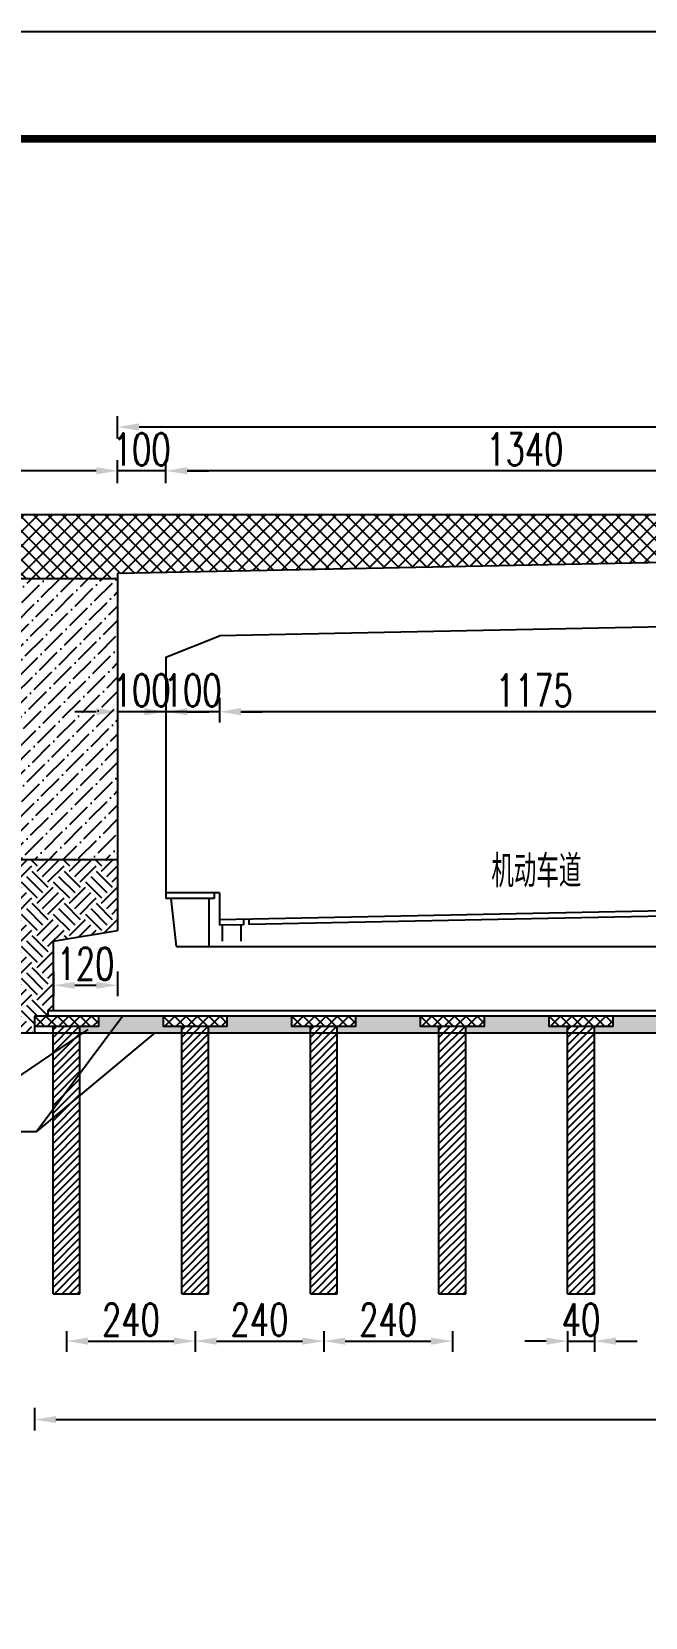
# Model space of a CAD drawing. Extents: x 216 to 1896, y 86 to 483.
# Drawn here: x 1594.6 to 1651.8, y 334.9 to 482.8 of the extents above; entities that cross this region are included whole.
import ezdxf
from ezdxf.enums import TextEntityAlignment as Align

# ---------------------------------------------------------------- set-up
doc = ezdxf.new("R2010")
doc.units = 0
doc.header["$LTSCALE"] = 5
doc.header["$MEASUREMENT"] = 0
doc.header["$PDMODE"] = 32
doc.header["$PDSIZE"] = 0.3
doc.linetypes.add('DASHED', pattern=[19.05, 12.7, -6.35])
doc.linetypes.add('RICAD_LTYPE1', pattern=[0])
doc.layers.get('0').update_dxf_attribs({"linetype": 'CONTINUOUS'})
doc.layers.get('DEFPOINTS').update_dxf_attribs({"linetype": 'RICAD_LTYPE1'})
for name, color, linetype in [('YOLLOW', 2, 'CONTINUOUS'), ('图框', 7, 'CONTINUOUS'), ('填充', 8, 'CONTINUOUS'), ('尺寸标注', 4, 'CONTINUOUS'), ('文字', 7, 'CONTINUOUS'), ('次轮廓', 7, 'CONTINUOUS'), ('次轮廓线', 7, 'CONTINUOUS'), ('结构', 7, 'CONTINUOUS'), ('轮廓线', 1, 'CONTINUOUS')]:
    doc.layers.add(name, color=color, linetype=linetype)
doc.styles.get("Standard").update_dxf_attribs({"font": 'simplex1.shx', "width": 0.7, "bigfont": 'hztxt.shx'})
doc.dimstyles.new('比例1：200', dxfattribs={"dimtxt": 3, "dimasz": 2, "dimexe": 1, "dimexo": 1, "dimgap": 0.5, "dimtad": 1, "dimlfac": 20, "dimzin": 13, "dimdsep": 46, "dimtxsty": 'Standard', "dimcen": -0.09, "dimclrd": 256, "dimclre": 256, "dimclrt": 7, "dimaunit": 1, "dimadec": 0, "dimazin": 0, "dimtfac": 0.0005, "dimtix": 1, "dimtmove": 2, "dimatfit": 3, "dimfxl": 0, "dimtolj": 1, "dimtzin": 13, "dimarcsym": 0})

# ---------------------------------------------------------------- blocks, each defined once
blk = doc.blocks.new('*D60')
at = {"layer": 'DEFPOINTS', "color": 0}
for p in [(1596.59, 396.15), (1602.59, 396.15), (1602.59, 393.85)]:
    blk.add_point(p, dxfattribs=at)
at = {"layer": '尺寸标注', "lineweight": -2}
for p, q in [((1596.59, 395.15), (1596.59, 392.85)), ((1602.59, 395.15), (1602.59, 392.85)), ((1598.59, 393.85), (1600.59, 393.85))]:
    blk.add_line(p, q, dxfattribs=at)
at = {"layer": '尺寸标注'}
for points in [[(1598.59, 394.18), (1598.59, 393.52), (1596.59, 393.85)], [(1600.59, 394.18), (1600.59, 393.52), (1602.59, 393.85)]]:
    blk.add_solid(points, dxfattribs=at)
at = {"layer": '尺寸标注', "color": 7, "insert": (1599.59, 395.85), "char_height": 3, "attachment_point": 5}
blk.add_mtext('\\A1;120', dxfattribs=at)
blk = doc.blocks.new('*D63')
at = {"layer": 'DEFPOINTS', "color": 0}
for p in [(1612.09, 421.69), (1670.84, 421.69), (1612.09, 419.38)]:
    blk.add_point(p, dxfattribs=at)
at = {"layer": '尺寸标注', "lineweight": -2}
for p, q in [((1612.09, 420.69), (1612.09, 418.38)), ((1670.84, 420.69), (1670.84, 418.38)), ((1668.84, 419.38), (1614.09, 419.38))]:
    blk.add_line(p, q, dxfattribs=at)
at = {"layer": '尺寸标注'}
for points in [[(1614.09, 419.72), (1614.09, 419.05), (1612.09, 419.38)], [(1668.84, 419.72), (1668.84, 419.05), (1670.84, 419.38)]]:
    blk.add_solid(points, dxfattribs=at)
at = {"layer": '尺寸标注', "color": 7, "insert": (1641.46, 421.38), "char_height": 3, "attachment_point": 5}
blk.add_mtext('\\A1;1175', dxfattribs=at)
blk = doc.blocks.new('*D64')
at = {"layer": 'DEFPOINTS', "color": 0}
for p in [(1607.09, 421.69), (1612.09, 421.69), (1607.09, 419.38)]:
    blk.add_point(p, dxfattribs=at)
at = {"layer": '尺寸标注', "lineweight": -2}
for p, q in [((1607.09, 420.69), (1607.09, 418.38)), ((1612.09, 420.69), (1612.09, 418.38)), ((1605.09, 419.38), (1603.09, 419.38)), ((1612.09, 419.38), (1607.09, 419.38)), ((1614.09, 419.38), (1616.09, 419.38))]:
    blk.add_line(p, q, dxfattribs=at)
at = {"layer": '尺寸标注'}
for points in [[(1605.09, 419.72), (1605.09, 419.05), (1607.09, 419.38)], [(1614.09, 419.72), (1614.09, 419.05), (1612.09, 419.38)]]:
    blk.add_solid(points, dxfattribs=at)
at = {"layer": '尺寸标注', "color": 7, "insert": (1609.59, 421.38), "char_height": 3, "attachment_point": 5}
blk.add_mtext('\\A1;100', dxfattribs=at)
blk = doc.blocks.new('*D70')
at = {"layer": 'DEFPOINTS', "color": 0}
for p in [(1602.59, 421.69), (1607.09, 421.69), (1602.59, 419.38)]:
    blk.add_point(p, dxfattribs=at)
at = {"layer": '尺寸标注', "lineweight": -2}
for p, q in [((1602.59, 420.69), (1602.59, 418.38)), ((1607.09, 420.69), (1607.09, 418.38)), ((1600.59, 419.38), (1598.59, 419.38)), ((1607.09, 419.38), (1602.59, 419.38)), ((1609.09, 419.38), (1611.09, 419.38))]:
    blk.add_line(p, q, dxfattribs=at)
at = {"layer": '尺寸标注'}
for points in [[(1600.59, 419.72), (1600.59, 419.05), (1602.59, 419.38)], [(1609.09, 419.72), (1609.09, 419.05), (1607.09, 419.38)]]:
    blk.add_solid(points, dxfattribs=at)
at = {"layer": '尺寸标注', "color": 7, "insert": (1604.84, 421.38), "char_height": 3, "attachment_point": 5}
blk.add_mtext('\\A1;100', dxfattribs=at)
blk = doc.blocks.new('*D74')
at = {"layer": 'DEFPOINTS', "color": 0}
for p in [(1607.09, 441.86), (1607.09, 439.72), (1674.09, 439.72)]:
    blk.add_point(p, dxfattribs=at)
at = {"layer": '尺寸标注', "lineweight": -2}
for p, q in [((1607.09, 440.72), (1607.09, 442.86)), ((1674.09, 440.72), (1674.09, 442.86)), ((1672.09, 441.86), (1609.09, 441.86))]:
    blk.add_line(p, q, dxfattribs=at)
at = {"layer": '尺寸标注'}
for points in [[(1609.09, 442.2), (1609.09, 441.53), (1607.09, 441.86)], [(1672.09, 442.2), (1672.09, 441.53), (1674.09, 441.86)]]:
    blk.add_solid(points, dxfattribs=at)
at = {"layer": '尺寸标注', "color": 7, "insert": (1640.59, 443.86), "char_height": 3, "attachment_point": 5}
blk.add_mtext('\\A1;1340', dxfattribs=at)
blk = doc.blocks.new('*D76')
at = {"layer": 'DEFPOINTS', "color": 0}
for p in [(1602.59, 441.86), (1602.59, 439.72), (1607.09, 439.72)]:
    blk.add_point(p, dxfattribs=at)
at = {"layer": '尺寸标注', "lineweight": -2}
for p, q in [((1602.59, 440.72), (1602.59, 442.86)), ((1607.09, 440.72), (1607.09, 442.86)), ((1600.59, 441.86), (1598.59, 441.86)), ((1607.09, 441.86), (1602.59, 441.86)), ((1609.09, 441.86), (1611.09, 441.86))]:
    blk.add_line(p, q, dxfattribs=at)
at = {"layer": '尺寸标注'}
for points in [[(1600.59, 442.2), (1600.59, 441.53), (1602.59, 441.86)], [(1609.09, 442.2), (1609.09, 441.53), (1607.09, 441.86)]]:
    blk.add_solid(points, dxfattribs=at)
at = {"layer": '尺寸标注', "color": 7, "insert": (1604.84, 443.86), "char_height": 3, "attachment_point": 5}
blk.add_mtext('\\A1;100', dxfattribs=at)
blk = doc.blocks.new('*D80')
at = {"layer": 'DEFPOINTS', "color": 0}
for p in [(1749.09, 445.95), (1602.59, 443.88), (1749.09, 443.88)]:
    blk.add_point(p, dxfattribs=at)
at = {"layer": '尺寸标注', "lineweight": -2}
for p, q in [((1602.59, 444.88), (1602.59, 446.95)), ((1749.09, 444.88), (1749.09, 446.95)), ((1604.59, 445.95), (1747.09, 445.95))]:
    blk.add_line(p, q, dxfattribs=at)
at = {"layer": '尺寸标注'}
for points in [[(1604.59, 446.28), (1604.59, 445.61), (1602.59, 445.95)], [(1747.09, 446.28), (1747.09, 445.61), (1749.09, 445.95)]]:
    blk.add_solid(points, dxfattribs=at)
at = {"layer": '尺寸标注', "color": 7, "insert": (1675.84, 447.95), "char_height": 3, "attachment_point": 5}
blk.add_mtext('\\A1;2950', dxfattribs=at)
blk = doc.blocks.new('*D88')
at = {"layer": 'DEFPOINTS', "color": 0}
for p in [(1597.83, 362.56), (1609.83, 362.56), (1609.83, 360.65)]:
    blk.add_point(p, dxfattribs=at)
at = {"layer": '尺寸标注', "lineweight": -2}
for p, q in [((1597.83, 361.56), (1597.83, 359.65)), ((1609.83, 361.56), (1609.83, 359.65)), ((1599.83, 360.65), (1607.83, 360.65))]:
    blk.add_line(p, q, dxfattribs=at)
at = {"layer": '尺寸标注'}
for points in [[(1599.83, 360.98), (1599.83, 360.31), (1597.83, 360.65)], [(1607.83, 360.98), (1607.83, 360.31), (1609.83, 360.65)]]:
    blk.add_solid(points, dxfattribs=at)
at = {"layer": '尺寸标注', "color": 7, "insert": (1603.83, 362.65), "char_height": 3, "attachment_point": 5}
blk.add_mtext('\\A1;240', dxfattribs=at)
blk = doc.blocks.new('*D89')
at = {"layer": 'DEFPOINTS', "color": 0}
for p in [(1609.83, 362.56), (1621.83, 362.56), (1621.83, 360.65)]:
    blk.add_point(p, dxfattribs=at)
at = {"layer": '尺寸标注', "lineweight": -2}
for p, q in [((1609.83, 361.56), (1609.83, 359.65)), ((1621.83, 361.56), (1621.83, 359.65)), ((1611.83, 360.65), (1619.83, 360.65))]:
    blk.add_line(p, q, dxfattribs=at)
at = {"layer": '尺寸标注'}
for points in [[(1611.83, 360.98), (1611.83, 360.31), (1609.83, 360.65)], [(1619.83, 360.98), (1619.83, 360.31), (1621.83, 360.65)]]:
    blk.add_solid(points, dxfattribs=at)
at = {"layer": '尺寸标注', "color": 7, "insert": (1615.83, 362.65), "char_height": 3, "attachment_point": 5}
blk.add_mtext('\\A1;240', dxfattribs=at)
blk = doc.blocks.new('*D90')
at = {"layer": 'DEFPOINTS', "color": 0}
for p in [(1621.83, 362.56), (1633.83, 362.56), (1633.83, 360.65)]:
    blk.add_point(p, dxfattribs=at)
at = {"layer": '尺寸标注', "lineweight": -2}
for p, q in [((1621.83, 361.56), (1621.83, 359.65)), ((1633.83, 361.56), (1633.83, 359.65)), ((1623.83, 360.65), (1631.83, 360.65))]:
    blk.add_line(p, q, dxfattribs=at)
at = {"layer": '尺寸标注'}
for points in [[(1623.83, 360.98), (1623.83, 360.31), (1621.83, 360.65)], [(1631.83, 360.98), (1631.83, 360.31), (1633.83, 360.65)]]:
    blk.add_solid(points, dxfattribs=at)
at = {"layer": '尺寸标注', "color": 7, "insert": (1627.83, 362.65), "char_height": 3, "attachment_point": 5}
blk.add_mtext('\\A1;240', dxfattribs=at)
blk = doc.blocks.new('*D91')
at = {"layer": 'DEFPOINTS', "color": 0}
for p in [(1644.58, 362.56), (1647.08, 362.56), (1647.08, 360.65)]:
    blk.add_point(p, dxfattribs=at)
at = {"layer": '尺寸标注', "lineweight": -2}
for p, q in [((1644.58, 361.56), (1644.58, 359.65)), ((1647.08, 361.56), (1647.08, 359.65)), ((1642.58, 360.65), (1640.58, 360.65)), ((1644.58, 360.65), (1647.08, 360.65)), ((1649.08, 360.65), (1651.08, 360.65))]:
    blk.add_line(p, q, dxfattribs=at)
at = {"layer": '尺寸标注'}
for points in [[(1642.58, 360.98), (1642.58, 360.31), (1644.58, 360.65)], [(1649.08, 360.98), (1649.08, 360.31), (1647.08, 360.65)]]:
    blk.add_solid(points, dxfattribs=at)
at = {"layer": '尺寸标注', "color": 7, "insert": (1645.83, 362.65), "char_height": 3, "attachment_point": 5}
blk.add_mtext('\\A1;40', dxfattribs=at)
blk = doc.blocks.new('*D120')
at = {"layer": 'DEFPOINTS', "color": 0}
for p in [(1542.9, 441.86), (1542.9, 439.48), (1602.59, 439.72)]:
    blk.add_point(p, dxfattribs=at)
at = {"layer": '尺寸标注', "lineweight": -2}
for p, q in [((1542.9, 440.48), (1542.9, 442.86)), ((1602.59, 440.72), (1602.59, 442.86)), ((1600.59, 441.86), (1544.9, 441.86))]:
    blk.add_line(p, q, dxfattribs=at)
at = {"layer": '尺寸标注'}
for points in [[(1544.9, 442.2), (1544.9, 441.53), (1542.9, 441.86)], [(1600.59, 442.2), (1600.59, 441.53), (1602.59, 441.86)]]:
    blk.add_solid(points, dxfattribs=at)
at = {"layer": '尺寸标注', "color": 7, "insert": (1572.74, 443.86), "char_height": 3, "attachment_point": 5}
blk.add_mtext('\\A1;施工预留范围', dxfattribs=at)
blk = doc.blocks.new('*D169')
at = {"layer": 'DEFPOINTS', "color": 0}
for p in [(1594.83, 355.43), (1756.83, 355.43), (1756.83, 353.32)]:
    blk.add_point(p, dxfattribs=at)
at = {"layer": '尺寸标注', "lineweight": -2}
for p, q in [((1594.83, 354.43), (1594.83, 352.32)), ((1756.83, 354.43), (1756.83, 352.32)), ((1596.83, 353.32), (1754.83, 353.32))]:
    blk.add_line(p, q, dxfattribs=at)
at = {"layer": '尺寸标注'}
for points in [[(1596.83, 353.65), (1596.83, 352.99), (1594.83, 353.32)], [(1754.83, 353.65), (1754.83, 352.99), (1756.83, 353.32)]]:
    blk.add_solid(points, dxfattribs=at)
at = {"layer": '尺寸标注', "color": 7, "insert": (1675.83, 355.32), "char_height": 3, "attachment_point": 5}
blk.add_mtext('\\A1;3240', dxfattribs=at)

msp = doc.modelspace()

# ---------------------------------------------------------------- hatches: boundary and pattern name
at = {"layer": 'YOLLOW'}
h = msp.add_hatch(dxfattribs=at)
h.set_pattern_fill('ANSI37', color=9, scale=7.5, style=0)
h.paths.add_polyline_path([(1511.83874, 437.74002), (1511.83874, 431.79002), (1602.58759, 431.79002), (1602.5779, 432.27483), (1675.83503, 433.73997), (1749.08759, 432.27502), (1812.96717, 432.27502), (1812.96717, 433.24003), (1811.46717, 434.74003), (1811.46717, 436.24003), (1796.88804, 436.24003), (1796.88804, 434.74003), (1794.88804, 434.74003), (1794.88804, 437.74002)])
h.paths.add_polyline_path([(1558.11955, 436.43791), (1567.68962, 436.43791), (1567.68962, 432.5513), (1558.11955, 432.5513)], flags=16)
h.paths.add_polyline_path([(1678.02779, 437.74002), (1674.02936, 437.74002), (1674.02936, 433.70386), (1678.02779, 433.70386)], flags=17)
h.paths.add_polyline_path([(1768.11597, 436.88796), (1777.30493, 436.88796), (1777.30493, 433.01754), (1768.11597, 433.01754)], flags=16)
h = msp.add_hatch(dxfattribs=at)
h.set_pattern_fill('ANSI36', color=256, scale=7.5, style=0)
h.paths.add_polyline_path([(1516.67526, 431.79002), (1516.67526, 426.79002), (1521.67526, 426.79002), (1521.67526, 421.79002), (1526.67526, 421.79002), (1526.67526, 416.79002), (1531.67526, 416.79002), (1531.67526, 411.79002), (1536.67526, 411.79002), (1536.67526, 406.79002), (1541.67526, 406.79002), (1542.90026, 405.56502), (1602.58759, 405.56502), (1602.58759, 431.79002)])
h.paths.add_polyline_path([(1533.05326, 421.20914), (1536.7719, 417.4905), (1534.77118, 415.48978), (1531.05254, 419.20842)], flags=16)
h.paths.add_polyline_path([(1544.11681, 405.56502), (1553.59559, 405.56502), (1553.59559, 410.73133), (1544.11681, 410.73133)])
h.paths.add_polyline_path([(1565.38373, 421.02227), (1576.91536, 421.02227), (1576.91536, 416.60949), (1565.38373, 416.60949)], flags=16)
h = msp.add_hatch(dxfattribs=at)
h.set_pattern_fill('回填土2', color=9, scale=5, style=0, pattern_type=2)
h.set_pattern_definition([(45, (-24.916, 2.5), (3e-16, 3), [2.1213203, -2.1213203]), (45, (-24.416, 2), (3e-16, 3), [2.1213203, -2.1213203]), (45, (-23.916, 1.5), (3e-16, 3), [2.1213203, -2.1213203]), (315, (-23.416, 1.5), (3, -8e-16), [2.1213203, -2.1213203]), (315, (-22.916, 2), (3, -8e-16), [2.1213203, -2.1213203]), (315, (-22.416, 2.5), (3, -8e-16), [2.1213203, -2.1213203])])
h.paths.add_polyline_path([(1549.30679, 405.56502), (1581.58759, 389.42462), (1594.8257, 389.42451), (1594.8257, 390.9655), (1596.08759, 390.96502), (1596.08759, 391.46502), (1596.58759, 391.46502), (1596.58759, 397.96502), (1602.58759, 398.96502), (1602.58759, 405.56502)])
h.paths.add_polyline_path([(1582.2317, 398.62684), (1589.45538, 398.62684), (1589.45538, 394.38638), (1582.2317, 394.38638)], flags=16)
h = msp.add_hatch(dxfattribs=at)
h.set_pattern_fill('HONEY', color=256, scale=3, style=0)
h.set_pattern_definition([(0, (-34.40697, 4e-13), (0.5625, 0.324759525), [0.375, -0.75]), (120, (-34.40697, 4e-13), (-0.5625, 0.32475953), [0.375, -0.75]), (60, (-34.40697, 4e-13), (1e-09, 0.64951905), [-0.75, 0.375])])
h.paths.add_polyline_path([(1608.57571, 389.42413), (1608.57571, 390.0295), (1606.82571, 390.0295), (1606.82571, 390.96548), (1603.05763, 390.96549), (1601.90635, 389.42425)])
h.paths.add_polyline_path([(1601.90635, 389.42425), (1603.05763, 390.96549), (1600.82572, 390.96549), (1600.82572, 390.0295), (1599.07572, 390.0295), (1599.07572, 389.42431)])
h.paths.add_polyline_path([(1620.57571, 389.42392), (1620.57571, 390.0295), (1618.82571, 390.0295), (1618.82571, 390.96546), (1612.82571, 390.96547), (1612.82571, 390.0295), (1611.07571, 390.0295), (1611.07571, 389.42409)])
h.paths.add_polyline_path([(1632.5757, 389.4237), (1632.5757, 390.0295), (1630.8257, 390.0295), (1630.8257, 390.96545), (1624.82571, 390.96546), (1624.82571, 390.0295), (1623.07571, 390.0295), (1623.07571, 389.42387)])
h.paths.add_polyline_path([(1644.5757, 389.42348), (1644.5757, 390.0295), (1642.8257, 390.0295), (1642.8257, 390.96543), (1636.8257, 390.96544), (1636.8257, 390.0295), (1635.0757, 390.0295), (1635.0757, 389.42365)])
h.paths.add_polyline_path([(1656.5757, 389.42326), (1656.5757, 390.02926), (1654.8257, 390.02926), (1654.8257, 390.96541), (1648.8257, 390.96542), (1648.8257, 390.0295), (1647.0757, 390.0295), (1647.0757, 389.42343)])
h.paths.add_polyline_path([(1668.583, 389.42304), (1668.58318, 390.02909), (1666.83318, 390.0295), (1666.8334, 390.96539), (1660.8257, 390.9654), (1660.8257, 390.02926), (1659.0757, 390.02926), (1659.0757, 389.42322)])
h.paths.add_polyline_path([(1675.82997, 389.42291), (1675.83015, 390.96538), (1672.83341, 390.96539), (1672.83318, 390.02809), (1671.08318, 390.0285), (1671.083, 389.423)])
h.paths.add_polyline_path([(1680.57569, 389.42283), (1680.57569, 390.02667), (1678.82569, 390.02667), (1678.82569, 390.96538), (1675.83015, 390.96538), (1675.82997, 389.42291)])
h.paths.add_polyline_path([(1684.82569, 390.96537), (1684.82569, 390.02667), (1683.07569, 390.02667), (1683.07569, 389.42278), (1692.57569, 389.42261), (1692.57569, 390.02667), (1690.82569, 390.02667), (1690.82569, 390.96536)])
h.paths.add_polyline_path([(1704.57568, 389.42239), (1704.57568, 390.02667), (1702.82568, 390.02667), (1702.82568, 390.96534), (1696.82569, 390.96535), (1696.82569, 390.02667), (1695.07569, 390.02667), (1695.07569, 389.42256)])
h.paths.add_polyline_path([(1708.82568, 390.96533), (1708.82568, 390.02667), (1707.07568, 390.02667), (1707.07568, 389.42234), (1716.57568, 389.42217), (1716.57568, 390.02667), (1714.82568, 390.02667), (1714.82568, 390.96532)])
h.paths.add_polyline_path([(1728.57568, 389.42195), (1728.57568, 390.02667), (1726.82568, 390.02667), (1726.82568, 390.96531), (1720.82568, 390.96532), (1720.82568, 390.02667), (1719.07568, 390.02667), (1719.07568, 389.42213)])
h.paths.add_polyline_path([(1732.82568, 390.9653), (1732.82568, 390.02667), (1731.07568, 390.02667), (1731.07568, 389.42191), (1740.57567, 389.42174), (1740.57567, 390.02667), (1738.82567, 390.02667), (1738.82567, 390.96529)])
h.paths.add_polyline_path([(1744.82567, 390.96528), (1744.82567, 390.02667), (1743.07567, 390.02667), (1743.07567, 389.42169), (1752.57567, 389.42152), (1752.57567, 390.02667), (1750.82567, 390.02667), (1750.82567, 390.96527)])
at = {"layer": '填充'}
h = msp.add_hatch(dxfattribs=at)
h.set_pattern_fill('ANSI31', color=256, scale=4, style=0)
h.set_pattern_definition([(45, (-799.4342, -215.2167), (-0.35355339, 0.35355339), [])])
h.paths.add_polyline_path([(1596.57572, 390.0295), (1596.57572, 365.06394), (1599.07572, 365.06394), (1599.07572, 390.0295)])
h = msp.add_hatch(dxfattribs=at)
h.set_pattern_fill('ANSI31', color=256, scale=4, style=0)
h.set_pattern_definition([(45, (-787.4342, -215.2167), (-0.35355339, 0.35355339), [])])
h.paths.add_polyline_path([(1608.57571, 390.0295), (1608.57571, 365.06394), (1611.07571, 365.06394), (1611.07571, 390.0295)])
h = msp.add_hatch(dxfattribs=at)
h.set_pattern_fill('ANSI31', color=256, scale=4, style=0)
h.set_pattern_definition([(45, (-775.4342, -215.2167), (-0.35355339, 0.35355339), [])])
h.paths.add_polyline_path([(1620.57571, 390.0295), (1620.57571, 365.06394), (1623.07571, 365.06394), (1623.07571, 390.0295)])
h = msp.add_hatch(dxfattribs=at)
h.set_pattern_fill('ANSI31', color=256, scale=4, style=0)
h.set_pattern_definition([(45, (-763.4342, -215.2167), (-0.35355339, 0.35355339), [])])
h.paths.add_polyline_path([(1632.5757, 390.0295), (1632.5757, 365.06394), (1635.0757, 365.06394), (1635.0757, 390.0295)])
h = msp.add_hatch(dxfattribs=at)
h.set_pattern_fill('ANSI31', color=256, scale=4, style=0)
h.set_pattern_definition([(45, (-751.4342, -215.2167), (-0.35355339, 0.35355339), [])])
h.paths.add_polyline_path([(1644.5757, 390.0295), (1644.5757, 365.06394), (1647.0757, 365.06394), (1647.0757, 390.0295)])
at = {"layer": '尺寸标注'}
h = msp.add_hatch(dxfattribs=at)
h.set_pattern_fill('ANSI37', color=8, scale=6, style=0)
h.set_pattern_definition([(45, (-460.7098, -186.0403), (-0.53033009, 0.53033009), []), (135, (-460.7098, -186.0403), (-0.53033009, -0.53033009), [])])
h.paths.add_polyline_path([(1594.82572, 390.9655), (1594.82572, 390.0295), (1600.82572, 390.0295), (1600.82572, 390.9655)])
h = msp.add_hatch(dxfattribs=at)
h.set_pattern_fill('ANSI37', color=8, scale=6, style=0)
h.set_pattern_definition([(45, (-448.7098, -186.0403), (-0.53033009, 0.53033009), []), (135, (-448.7098, -186.0403), (-0.53033009, -0.53033009), [])])
h.paths.add_polyline_path([(1606.82571, 390.9655), (1606.82571, 390.0295), (1612.82571, 390.0295), (1612.82571, 390.9655)])
h = msp.add_hatch(dxfattribs=at)
h.set_pattern_fill('ANSI37', color=8, scale=6, style=0)
h.set_pattern_definition([(45, (-436.70984, -186.0403), (-0.53033009, 0.53033009), []), (135, (-436.70984, -186.0403), (-0.53033009, -0.53033009), [])])
h.paths.add_polyline_path([(1618.82571, 390.9655), (1618.82571, 390.0295), (1624.82571, 390.0295), (1624.82571, 390.9655)])
h = msp.add_hatch(dxfattribs=at)
h.set_pattern_fill('ANSI37', color=8, scale=6, style=0)
h.set_pattern_definition([(45, (-424.70985, -186.0403), (-0.53033009, 0.53033009), []), (135, (-424.70985, -186.0403), (-0.53033009, -0.53033009), [])])
h.paths.add_polyline_path([(1630.8257, 390.9655), (1630.8257, 390.0295), (1636.8257, 390.0295), (1636.8257, 390.9655)])
h = msp.add_hatch(dxfattribs=at)
h.set_pattern_fill('ANSI37', color=8, scale=6, style=0)
h.set_pattern_definition([(45, (-412.70985, -186.0403), (-0.53033009, 0.53033009), []), (135, (-412.70985, -186.0403), (-0.53033009, -0.53033009), [])])
h.paths.add_polyline_path([(1642.8257, 390.9655), (1642.8257, 390.0295), (1648.8257, 390.0295), (1648.8257, 390.9655)])

# ---------------------------------------------------------------- linework, layer by layer
at = {"color": 2}
for p, q in [((1594.98764, 380.16207), (1603.05763, 390.96549)), ((1599.80044, 389.71854), (1592.73971, 384.92552)), ((1606.05243, 389.4244), (1594.98764, 380.16207)), ((1594.98764, 380.16207), (1585.74072, 380.16687))]:
    msp.add_line(p, q, dxfattribs=at)
msp.add_lwpolyline([(1895.99162, 185.83595), (1895.99162, 482.83595), (1475.99162, 482.83595), (1475.99162, 185.83595)], close=True)
at = {"layer": '图框', "const_width": 0.7}
msp.add_lwpolyline([(1885.99162, 472.83595), (1505.99162, 472.83595), (1505.99162, 195.83595), (1885.99162, 195.83595), (1885.99162, 472.83595)], dxfattribs=at)
at = {"layer": '次轮廓'}
for points in [[(1594.82572, 390.9655), (1594.82572, 390.0295), (1600.82572, 390.0295), (1600.82572, 390.9655), (1594.82572, 390.9655)], [(1606.82571, 390.9655), (1606.82571, 390.0295), (1612.82571, 390.0295), (1612.82571, 390.9655), (1606.82571, 390.9655)], [(1618.82571, 390.9655), (1618.82571, 390.0295), (1624.82571, 390.0295), (1624.82571, 390.9655), (1618.82571, 390.9655)], [(1630.8257, 390.9655), (1630.8257, 390.0295), (1636.8257, 390.0295), (1636.8257, 390.9655), (1630.8257, 390.9655)], [(1642.8257, 390.9655), (1642.8257, 390.0295), (1648.8257, 390.0295), (1648.8257, 390.9655), (1642.8257, 390.9655)]]:
    msp.add_lwpolyline(points, dxfattribs=at)
at = {"layer": '次轮廓线'}
for p, q in [((1602.58759, 405.56502), (1542.90026, 405.56502)), ((1612.08759, 402.46502), (1607.08759, 402.46502)), ((1611.58759, 402.46502), (1611.58759, 401.96502)), ((1612.08759, 402.46502), (1612.08759, 399.46002)), ((1611.58759, 401.96502), (1607.08759, 401.96502)), ((1611.08759, 401.96502), (1611.08759, 397.46502)), ((1672.08759, 401.16502), (1612.08759, 399.96502)), ((1614.33759, 399.50502), (1612.08759, 399.46002)), ((1614.08759, 399.50002), (1614.08759, 397.96502)), ((1614.33759, 400.01002), (1614.33759, 399.50502)), ((1674.08759, 400.70502), (1614.83759, 399.52002)), ((1614.83759, 400.02002), (1614.83759, 399.52002)), ((1612.33759, 399.46502), (1612.33759, 397.96502))]:
    msp.add_line(p, q, dxfattribs=at)
at = {"layer": '结构', "color": 1, "linetype": 'DASHED', "ltscale": 5}
for p, q in [((1596.57572, 365.06394), (1596.57572, 390.0295)), ((1599.07572, 365.06394), (1599.07572, 390.0295)), ((1608.57571, 365.06394), (1608.57571, 390.0295)), ((1611.07571, 365.06394), (1611.07571, 390.0295)), ((1620.57571, 365.06394), (1620.57571, 390.0295)), ((1623.07571, 365.06394), (1623.07571, 390.0295)), ((1632.5757, 365.06394), (1632.5757, 390.0295)), ((1635.0757, 365.06394), (1635.0757, 390.0295)), ((1644.5757, 365.06394), (1644.5757, 390.0295)), ((1647.0757, 365.06394), (1647.0757, 390.0295)), ((1596.57572, 365.06394), (1599.07572, 365.06394)), ((1608.57571, 365.06394), (1611.07571, 365.06394)), ((1620.57571, 365.06394), (1623.07571, 365.06394)), ((1632.5757, 365.06394), (1635.0757, 365.06394)), ((1644.5757, 365.06394), (1647.0757, 365.06394))]:
    msp.add_line(p, q, dxfattribs=at)
at = {"layer": '轮廓线'}
for p, q in [((1794.88804, 437.74002), (1511.83874, 437.74002)), ((1675.83759, 433.74002), (1602.58759, 432.27502)), ((1602.58759, 432.27502), (1602.58759, 398.96502)), ((1602.58759, 431.79002), (1576.83759, 431.79002)), ((1607.08759, 424.46502), (1612.08759, 426.46502)), ((1669.08759, 427.60502), (1612.08759, 426.46502)), ((1607.08759, 424.46502), (1607.08759, 401.96502)), ((1608.09321, 397.46502), (1607.58759, 401.96502)), ((1596.58759, 397.96502), (1602.58759, 398.96502)), ((1596.58759, 397.96502), (1596.58759, 391.46502)), ((1608.09321, 397.46502), (1671.08759, 397.46502)), ((1594.82572, 390.9655), (1594.8257, 389.42451)), ((1756.82567, 390.96526), (1594.82572, 390.9655)), ((1755.58759, 391.46502), (1596.08759, 391.46502)), ((1596.08759, 391.46502), (1596.08759, 390.96502)), ((1581.58759, 389.42462), (1770.08713, 389.4212))]:
    msp.add_line(p, q, dxfattribs=at)

# ---------------------------------------------------------------- texts
at = {"layer": '文字', "width": 0.7}
msp.add_text('机动车道', height=3, dxfattribs=at).set_placement((1637.46325, 404.49545), align=Align.MIDDLE_LEFT)

# ---------------------------------------------------------------- dimensions: what is measured, and where the dimension line sits
at = {"layer": '尺寸标注'}
for base, p1, p2, text, picture, middle in [((1749.08709, 445.94795), (1602.58721, 443.87774), (1749.08709, 443.87774), '2950', '*D80', (1675.83715, 447.94795)), ((1542.90026, 441.86488), (1602.58721, 439.72431), (1542.90026, 439.48403), '施工预留范围', '*D120', (1572.74373, 443.86488)), ((1602.58721, 441.86488), (1607.08721, 439.72431), (1602.58721, 439.72431), '100', '*D76', (1604.83721, 443.86488)), ((1602.58759, 419.38293), (1607.08759, 421.69361), (1602.58759, 421.69361), '100', '*D70', (1604.83759, 421.38293))]:
    dim = msp.add_linear_dim(base=base, p1=p1, p2=p2, text=text, dimstyle='比例1：200', dxfattribs=at)
    dim.commit()
    dim.dimension.update_dxf_attribs({"geometry": picture, "text_midpoint": middle})
for base, p1, p2, picture, middle in [((1607.08721, 441.86488), (1674.08721, 439.72431), (1607.08721, 439.72431), '*D74', (1640.58721, 443.86488)), ((1607.08759, 419.38293), (1612.08759, 421.69361), (1607.08759, 421.69361), '*D64', (1609.58759, 421.38293)), ((1612.08759, 419.38293), (1670.83759, 421.69361), (1612.08759, 421.69361), '*D63', (1641.46259, 421.38293)), ((1602.58759, 393.84917), (1596.58759, 396.14814), (1602.58759, 396.14814), '*D60', (1599.58759, 395.84917)), ((1756.82565, 353.31855), (1594.8257, 355.43449), (1756.82565, 355.43449), '*D169', (1675.82568, 355.31855))]:
    dim = msp.add_linear_dim(base=base, p1=p1, p2=p2, dimstyle='比例1：200', dxfattribs=at)
    dim.commit()
    dim.dimension.update_dxf_attribs({"geometry": picture, "text_midpoint": middle})
for base, p1, p2, picture, middle in [((1609.82572, 360.64784), (1597.82572, 362.55832), (1609.82572, 362.55832), '*D88', (1603.82572, 362.64784)), ((1621.82572, 360.64784), (1609.82572, 362.55832), (1621.82572, 362.55832), '*D89', (1615.82572, 362.64784)), ((1633.82572, 360.64784), (1621.82572, 362.55832), (1633.82572, 362.55832), '*D90', (1627.82572, 362.64784))]:
    dim = msp.add_linear_dim(base=base, p1=p1, p2=p2, dimstyle='比例1：200', override={"dimtxsty": 'Standard'}, dxfattribs=at)
    dim.commit()
    dim.dimension.update_dxf_attribs({"geometry": picture, "text_midpoint": middle})
dim = msp.add_linear_dim(base=(1647.0757, 360.64784), p1=(1644.5757, 362.55832), p2=(1647.0757, 362.55832), text='40', dimstyle='比例1：200', override={"dimtxsty": 'Standard'}, dxfattribs=at)
dim.commit()
dim.dimension.update_dxf_attribs({"geometry": '*D91', "text_midpoint": (1645.8257, 362.64784)})

doc.saveas('drawing.dxf')
